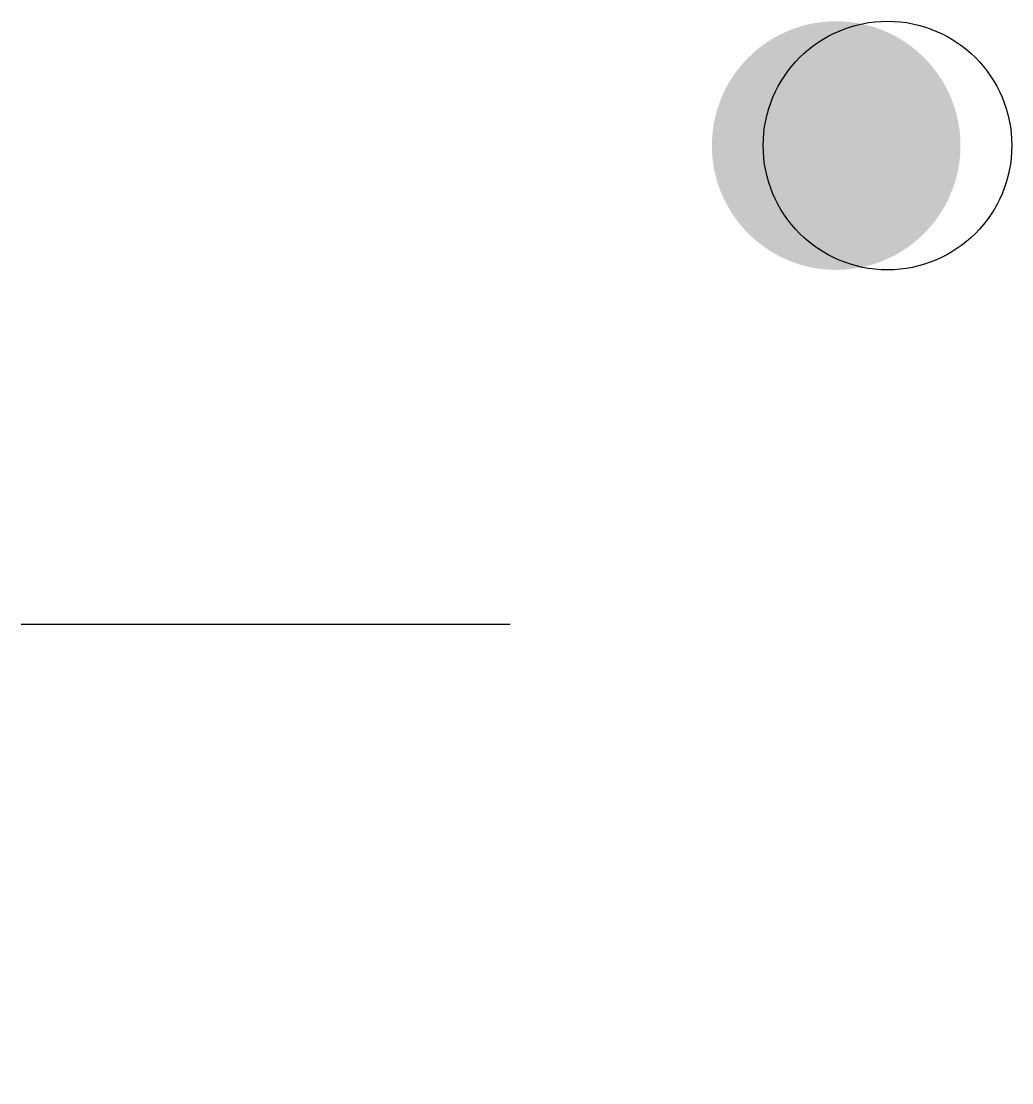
# Model space of a CAD drawing. Header units: millimetres. Extents: x 99 to 298, y 0 to 213.
import ezdxf

# ---------------------------------------------------------------- set-up
doc = ezdxf.new("R2010")
doc.units = ezdxf.units.MM

# ---------------------------------------------------------------- blocks, each defined once
blk = doc.blocks.new('A$C8fcde728')
at = {"linetype": 'Continuous', "extrusion": (0.642788, -0.766044, -1.06618e-16)}
h = blk.add_hatch(color=8, dxfattribs=at)
edge = h.paths.add_edge_path()
edge.add_ellipse((-77.67, -188.48), major_axis=(32.64, 0), ratio=0.766044, start_angle=0, end_angle=360, ccw=False)
blk.add_ellipse((-49.18, -62.21, -188.48), major_axis=(25, 20.98), ratio=0.766044, start_param=3.141593, end_param=9.424778, dxfattribs=at)

msp = doc.modelspace()

# ---------------------------------------------------------------- linework, layer by layer
at = {"extrusion": (0, -1, 0)}
msp.add_line((98.68, 92.21, -11.27), (197.05, 92.21, 71.27), dxfattribs=at)

# ---------------------------------------------------------------- block references
msp.add_blockref('A$C8fcde728', (322.11, 50.79), dxfattribs=at)

doc.saveas('drawing.dxf')
